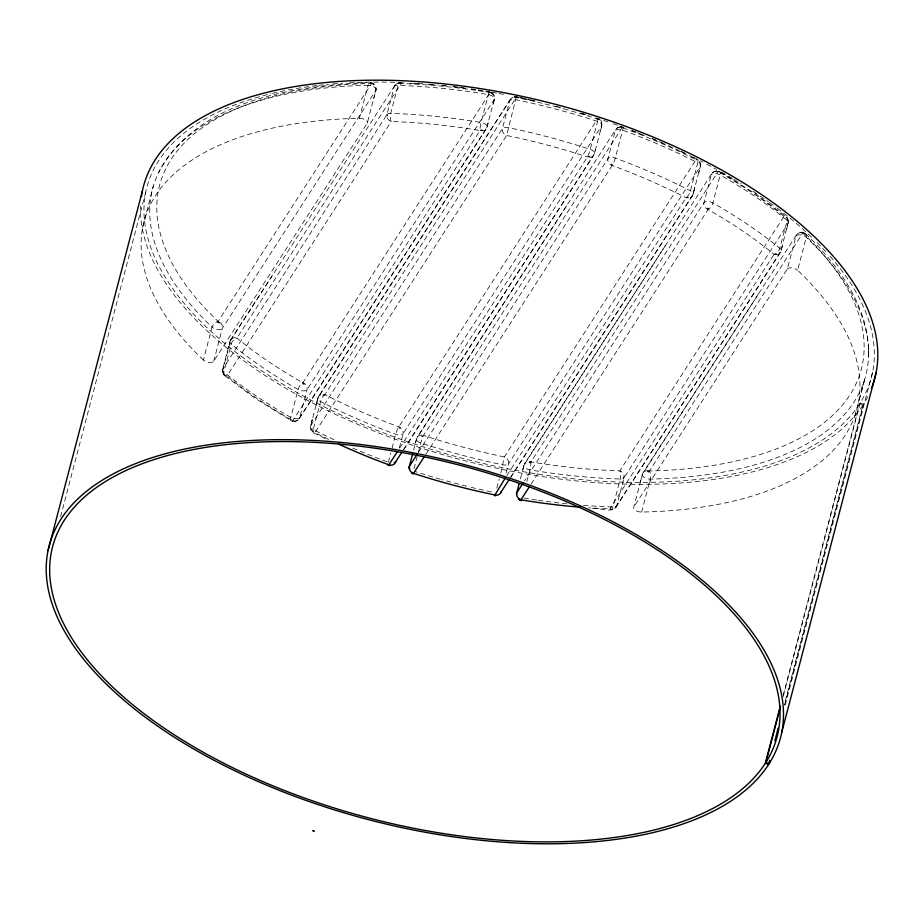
<?xml version="1.0" encoding="UTF-8"?>
<svg xmlns="http://www.w3.org/2000/svg" width="924" height="924" viewBox="0 0 924 924"><rect width="100%" height="100%" fill="white"/><g stroke="black" fill="none" stroke-linecap="round" stroke-linejoin="round"><path stroke-width="0.69" stroke-dasharray="4.62 3.46" d="M868.537 356.352C870.038 308.015 839.108 265.939 805.809 233.991M224.22 375.248L222.915 373.412L222.534 369.762L229.868 341.799M786.774 217.14L788.599 221.113L786.624 229.568M788.507 221.009L780.896 251.247L615.488 507.611M222.395 371.275L230.746 339.882M788.599 221.113L788.23 223.296L624.035 477.766L616.701 505.728C612.231 514.737 598.798 506.652 591.499 508.697M222.418 370.859L222.765 369.092L386.948 114.622L394.282 86.66A5.902 5.094 32.8 0 1 401.12 83.587A362.693 176.392 14.7 0 1 490.043 92.573L491.868 92.793M415.43 443.162L416.424 439.235M594.571 153.153L595.564 149.226M317.821 398.452L315.996 405.636L316.828 402.402M487.156 126.692L488.149 122.776M522.845 469.611L523.839 465.696M693.162 193.936L694.998 186.752L694.155 189.986M142.631 227.57L153.303 186.221M640.309 482.27L642.238 474.809M781.115 250.589L782.951 243.555M60.591 516.747L145.761 192.111M203.407 360.071A368.607 179.268 14.7 0 1 359.413 118.272L368.064 85.32A5.902 2.876 14.7 0 1 374.151 87.029A5.902 2.876 14.7 0 1 375.849 90.39L367.209 123.342L213.698 361.272A5.902 2.876 14.7 0 1 209.067 362.439A5.902 2.876 14.7 0 1 203.407 360.071L212.046 327.119A368.607 179.268 14.7 0 1 368.064 85.32A5.902 2.61 88.8 0 1 371.633 83.483L372.915 83.252C378.817 86.302 374.798 94.005 373.689 98.637M213.698 361.272L222.338 328.32L375.849 90.39A5.902 5.094 32.8 0 0 371.633 83.483L370.328 82.571L351.721 83.403C281.3 88.381 195.287 104.458 158.651 172.43M388.369 462.254L390.817 452.945M392.042 448.279L395.703 434.303A5.902 0.993 -69.8 0 1 398.833 426.865L597.458 119.023L599.283 119.242M399.376 447.759L403.049 433.783L601.674 125.93A5.902 5.094 32.8 0 0 597.458 119.023A362.693 176.392 14.7 0 0 558.685 107.507M413.594 450.15L416.655 438.496L615.8 129.418M414.044 468.618L417.094 456.976M418.318 452.31L420.767 442.989A5.902 0.624 -71.9 0 1 423.492 435.423L622.118 127.57A5.902 0.993 -69.8 0 1 622.545 127.119M496.823 488.126L499.26 478.805M500.785 472.984L504.342 456.906L696.049 159.771A362.705 176.392 14.7 0 0 636.232 132.929M506.121 473.134L508.558 463.813L700.265 166.69A5.902 5.094 32.8 0 0 696.049 159.771A5.902 2.125 -62.9 0 1 697.759 162.855A5.902 2.876 14.7 0 1 700.265 166.69L692.931 194.641L510.579 477.281M520.397 478.932L524.07 464.945L711.827 173.527M634.961 132.432A362.705 176.392 14.7 0 0 622.118 127.57A5.902 5.094 32.8 0 0 615.28 130.654L607.946 158.605L418.56 452.136M526.865 481.519L529.926 469.877A5.902 0.947 -80.5 0 0 530.907 461.873L718.133 171.679A5.902 2.472 -60.4 0 1 719.646 171.494L717.798 170.894L718.133 171.679A362.705 176.392 14.7 0 1 784.002 216.378A5.902 3.546 -50.6 0 1 787.156 220.386A5.902 2.876 14.7 0 1 788.23 223.296A5.902 5.094 32.8 0 0 784.002 216.378L619.819 470.859A5.902 2.206 -88.2 0 1 620.281 479.002L612.947 506.964A5.902 2.206 -88.2 0 1 609.863 508.801A362.705 176.392 14.7 0 1 588.75 507.784M712.693 172.522L715.8 170.928L718.133 171.679A5.902 5.094 32.8 0 0 711.295 174.763L703.961 202.714L524.532 480.815M797.377 233.876L800.484 232.282L802.482 232.247L802.817 233.033A5.902 3.869 -46.5 0 1 806.271 237.306L797.631 270.258A368.607 179.268 14.7 0 1 641.626 512.058A5.902 2.876 14.7 0 1 635.539 510.36A5.902 2.876 14.7 0 1 633.829 506.987L642.48 474.035L796.511 234.881M641.626 512.058L650.265 479.106A368.607 179.268 14.7 0 0 806.271 237.306A5.902 2.876 14.7 0 0 800.611 234.939A5.902 2.876 14.7 0 0 795.98 236.117L787.34 269.057L633.829 506.987M783.24 695.01L859.632 403.823L862.947 404.966L784.361 704.527M783.044 696.962L860.163 402.979A374.52 182.143 14.7 0 0 828.736 254.851M784.534 705.07L863.49 404.123A378.055 183.864 14.7 0 0 867.705 396.754M785.273 704.931L872.637 371.933M493.035 104.135C494.594 100.416 495.876 94.491 491.325 92.342L490.043 92.573L302.806 382.767A5.902 2.472 -60.4 0 0 298.117 389.478L290.783 417.429A5.902 2.472 -60.4 0 0 292.85 420.709L293.197 421.494L295.195 421.459L298.302 419.866M311.942 421.044L312.324 419.612C310.857 423.562 308.454 430.122 313.409 432.779M600.45 130.596C601.397 127.235 603.106 123.308 600.646 120.189M699.052 171.344L698.659 172.776C700.184 168.838 702.494 162.254 697.574 159.609M854.792 416.031L865.026 378.216L858.396 402.76M516.297 96.928L506.652 135.482L314.934 432.617A362.693 176.392 14.7 0 0 330.249 440.182M217.406 322.753L218.122 321.413A362.705 176.392 14.7 0 1 371.633 83.483L372.915 83.252M530.18 463.213L530.907 461.873A362.705 176.392 14.7 0 0 619.819 470.859A5.902 5.094 32.8 0 1 624.035 477.766A5.902 2.876 14.7 0 1 620.293 479.002A368.607 179.268 14.7 0 1 529.926 469.877A5.902 2.876 14.7 0 1 524.07 464.945A5.902 5.094 32.8 0 1 530.907 461.873L529.417 462.866M531.092 484.095L708.904 208.281M648.59 472.303L802.817 233.033L803.337 232.455L805.023 233.345M230.434 340.609L230.099 341.141A5.902 2.876 14.7 0 0 231.173 344.051L223.839 372.002A5.902 3.546 -50.6 0 0 226.981 376.01A362.693 176.392 14.7 0 0 292.85 420.709L294.017 421.529M394.814 85.435L230.099 341.141A5.902 5.094 32.8 0 1 236.937 338.068L401.12 83.587L399.457 82.86M224.936 375.837L255.521 398.556L292.33 421.286L480.087 130.515L481.566 129.533M299.168 418.861L486.394 128.667M510.291 99.388L318.584 396.512M399.653 448.105L587.502 156.965A5.902 0.624 -71.9 0 0 590.228 149.399L597.562 121.437A5.902 0.624 -71.9 0 0 598.024 119.288M403.407 449.803L594.34 153.892L601.674 125.93A5.902 2.876 14.7 0 0 597.562 121.437A368.607 179.268 14.7 0 0 515.396 99.607A5.902 2.876 14.7 0 0 509.759 100.612L318.052 397.747L310.718 425.698A5.902 5.094 32.8 0 0 314.934 432.617A5.902 2.125 -62.9 0 1 313.224 429.533A5.902 2.876 14.7 0 1 310.718 425.698L502.425 128.575L509.759 100.612A5.902 5.094 32.8 0 1 516.597 97.54A362.693 176.392 14.7 0 1 543.797 103.684M403.788 449.618L593.809 155.117M566.539 205.844L417.186 437.271M425.86 454.273L612.162 165.523A5.902 0.993 -69.8 0 0 615.292 158.085L622.626 130.134A5.902 0.993 -69.8 0 0 622.845 127.027M506.86 475.525L686.093 197.724A5.902 2.125 -62.9 0 0 690.424 190.818L697.759 162.855A368.607 179.268 14.7 0 0 622.626 130.122A5.902 2.876 14.7 0 0 615.28 130.654M510.833 477.292L692.411 195.876M665.407 245.541L524.589 463.721M758.523 293.832L643 472.811M230.63 339.917L272.072 275.756M780.364 252.471L615.58 507.715M395.68 84.419L398.625 82.848L404.227 82.894M511.157 98.371L512.878 97.147M616.678 128.413L618.56 127.108L621.783 126.784M422.014 436.405L423.492 435.423A362.705 176.392 14.7 0 0 504.342 456.906A5.902 5.094 32.8 0 1 508.558 463.813A5.902 2.876 14.7 0 1 502.933 464.83A368.607 179.268 14.7 0 1 420.767 442.989A5.902 2.876 14.7 0 1 416.655 438.496A5.902 5.094 32.8 0 1 423.492 435.423L421.459 435.966M647.828 471.945L649.318 470.963A362.705 176.392 14.7 0 0 802.817 233.033L801.662 232.224M323.1 395.437L324.89 394.663L516.585 96.951M292.85 420.709A5.902 5.094 32.8 0 0 299.688 417.636L486.925 127.443A5.902 2.876 14.7 0 0 481.069 122.511A368.607 179.268 14.7 0 0 390.702 113.386A5.902 2.876 14.7 0 0 386.948 114.622A5.902 5.094 32.8 0 0 391.175 121.529A362.693 176.392 14.7 0 1 480.087 130.515L482.12 129.972M589.535 156.422L587.502 156.965A362.693 176.392 14.7 0 0 506.641 135.482A5.902 5.094 32.8 0 1 502.425 128.575A5.902 2.876 14.7 0 1 508.061 127.558A368.607 179.268 14.7 0 1 590.228 149.399A5.902 2.876 14.7 0 1 594.34 153.892A5.902 5.094 32.8 0 1 587.502 156.965L589.789 156.895M528.875 462.416L530.907 461.873M647.285 471.506L649.318 470.963A5.902 2.61 88.8 0 1 650.265 479.106A5.902 2.876 14.7 0 1 644.178 477.408A5.902 2.876 14.7 0 1 642.48 474.035A5.902 5.094 32.8 0 1 649.318 470.963L649.341 472.487M688.253 197.343L686.093 197.724A362.705 176.392 14.7 0 0 612.162 165.523A5.902 5.094 32.8 0 1 607.946 158.605A5.902 2.876 14.7 0 1 615.292 158.085A368.607 179.268 14.7 0 1 690.424 190.818A5.902 2.876 14.7 0 1 692.931 194.641A5.902 5.094 32.8 0 1 686.093 197.724L688.403 197.724M322.742 395.045L324.89 394.663A362.693 176.392 14.7 0 0 398.833 426.865L400.45 428.297M776.31 254.135L774.058 254.331A362.705 176.392 14.7 0 0 708.177 209.621A5.902 5.094 32.8 0 1 703.961 202.714A5.902 2.876 14.7 0 1 712.866 202.91A368.607 179.268 14.7 0 1 779.821 248.337A5.902 2.876 14.7 0 1 780.896 251.247A5.902 5.094 32.8 0 1 774.058 254.331L609.863 508.801A5.902 5.094 32.8 0 0 616.701 505.728A5.902 2.876 14.7 0 1 612.947 506.964A368.607 179.268 14.7 0 1 583.356 505.336M489.096 92.458A5.902 0.947 -80.5 0 0 488.403 94.56L481.069 122.511A5.902 0.947 -80.5 0 0 480.087 130.515L482.374 130.446M623.238 477.777L624.035 477.766L623.538 476.957M776.356 254.423L774.058 254.331A5.902 3.546 -50.6 0 0 779.821 248.337L787.156 220.386A368.607 179.268 14.7 0 0 720.212 174.948A5.902 2.876 14.7 0 0 711.295 174.763M409.771 83.183L422.256 83.83M427.835 84.303L436.186 84.996M441.753 85.47L447.355 86.036M452.991 86.706L460.037 87.526M461.457 87.699L465.684 88.196M373.469 83.703L371.633 83.483L218.122 321.413A5.902 3.869 -46.5 0 0 212.046 327.119A5.902 2.876 14.7 0 0 217.706 329.487A5.902 2.876 14.7 0 0 222.338 328.32A5.902 5.094 32.8 0 0 218.122 321.413L218.26 322.961M471.332 88.993L476.98 89.836M478.389 90.044L481.219 90.471M486.879 91.314L489.697 91.742M516.481 96.743L519.23 97.355M520.605 97.667L528.84 99.503M530.214 99.804L534.338 100.728M802.482 232.247L803.337 232.455M292.33 421.286L293.197 421.494M371.402 82.71L372.153 82.906M399.122 83.021L401.12 83.587A5.902 2.206 -88.2 0 0 398.036 85.424A5.902 2.876 14.7 0 0 394.282 86.66M580.515 112.994L587.237 115.073M514.691 96.916L516.597 97.54L515.199 96.754M860.163 402.979L863.49 404.123M620.293 126.911L622.118 127.57L620.963 126.761M716.319 171.021L718.133 171.679M801.004 232.374L802.817 233.033A5.902 5.094 32.8 0 0 795.98 236.117M631.797 130.48L635.631 131.959M642.03 134.43L644.548 135.482M652.101 138.635L658.396 141.268M660.914 142.319L679.29 150.658M680.572 151.293L684.43 153.176M689.57 155.682L697.274 159.448M313.71 432.94L327.847 439.847M720.836 172.199L755.474 193.844L786.058 216.551M598.74 118.792L599.618 119.358M490.043 92.573A5.902 5.094 32.8 0 1 494.259 99.48L307.022 389.674A5.902 2.876 14.7 0 1 298.117 389.478A368.607 179.268 14.7 0 1 231.173 344.051A5.902 3.546 -50.6 0 1 236.937 338.068A362.693 176.392 14.7 0 0 302.806 382.767L304.423 384.188M219.739 322.834L218.122 321.413L219.08 322.984M387.456 115.431L386.948 114.622L387.144 116.158M707.218 208.05L708.177 209.621A5.902 2.472 -60.4 0 0 712.866 202.91L720.2 174.959A5.902 2.472 -60.4 0 0 720.143 171.933M611.203 163.941L612.162 165.523L612.023 163.975M399.792 428.447L398.833 426.865A5.902 5.094 32.8 0 1 403.049 433.783A5.902 2.876 14.7 0 1 395.703 434.303A368.607 179.268 14.7 0 1 320.559 401.57A5.902 2.876 14.7 0 1 318.052 397.747A5.902 5.094 32.8 0 1 324.89 394.663A5.902 2.125 -62.9 0 0 320.559 401.57L313.224 429.533A368.607 179.268 14.7 0 0 334.892 440.101M302.945 384.315L302.806 382.767L303.765 384.338M708.038 208.073L708.177 209.621M868.502 348.798L868.641 352.714M566.943 503.846A368.607 179.268 14.7 0 1 537.907 500.231M536.521 500.034A368.607 179.268 14.7 0 1 522.591 497.828M491.441 491.914A368.607 179.268 14.7 0 1 467.948 486.544M466.574 486.197A368.607 179.268 14.7 0 1 441.868 479.637M440.505 479.244A368.607 179.268 14.7 0 1 414.772 471.39M545.16 104.019A362.693 176.392 14.7 0 1 557.334 107.149M387.052 461.781A368.607 179.268 14.7 0 1 351.039 447.355M480.087 130.515A5.902 5.094 32.8 0 0 486.925 127.443L494.259 99.48A5.902 2.876 14.7 0 0 488.403 94.56A368.607 179.268 14.7 0 0 398.036 85.424L390.702 113.386A5.902 2.206 -88.2 0 0 391.175 121.529L226.981 376.01A5.902 5.094 32.8 0 1 222.765 369.092A5.902 2.876 14.7 0 0 223.839 372.002A368.607 179.268 14.7 0 0 290.783 417.429A5.902 2.876 14.7 0 0 299.688 417.636L307.022 389.674A5.902 5.094 32.8 0 0 302.806 382.767M787.34 269.057A5.902 2.876 14.7 0 1 791.972 267.891A5.902 2.876 14.7 0 1 797.631 270.258M359.413 118.272A5.902 2.876 14.7 0 1 365.5 119.981A5.902 2.876 14.7 0 1 367.209 123.342M862.947 404.966A378.055 183.864 14.7 0 1 453.476 457.68A378.055 183.864 14.7 0 1 140.564 206.156M859.632 403.823A374.52 182.143 14.7 0 1 311.226 400.231A374.52 182.143 14.7 0 1 271.102 93.694M272.453 93.37A374.52 182.143 14.7 0 1 317.244 85.516M318.641 85.355A374.52 182.143 14.7 0 1 328.54 84.315M332.836 83.934A374.52 182.143 14.7 0 1 342.55 83.206M349.595 82.79A374.52 182.143 14.7 0 1 404.77 82.686M414.391 83.195A374.52 182.143 14.7 0 1 422.707 83.737M429.672 84.28A374.52 182.143 14.7 0 1 438.057 85.031M442.192 85.435A374.52 182.143 14.7 0 1 446.35 85.874M453.291 86.66A374.52 182.143 14.7 0 1 457.461 87.168M458.858 87.341A374.52 182.143 14.7 0 1 465.835 88.254M471.425 89.039A374.52 182.143 14.7 0 1 474.22 89.443M478.343 90.067A374.52 182.143 14.7 0 1 483.829 90.933M485.216 91.153A374.52 182.143 14.7 0 1 490.713 92.077M492.099 92.308A374.52 182.143 14.7 0 1 497.609 93.289M498.983 93.543A374.52 182.143 14.7 0 1 504.504 94.571M514.194 96.477A374.52 182.143 14.7 0 1 518.387 97.355M519.785 97.644A374.52 182.143 14.7 0 1 523.977 98.545M525.375 98.856A374.52 182.143 14.7 0 1 535.146 101.062M555.682 106.168A374.52 182.143 14.7 0 1 563.755 108.327M581.15 113.329A374.52 182.143 14.7 0 1 589.177 115.777M595.841 117.891A374.52 182.143 14.7 0 1 610.383 122.742M613.12 123.689A374.52 182.143 14.7 0 1 624.023 127.593M632.12 130.619A374.52 182.143 14.7 0 1 636.151 132.155M637.491 132.675A374.52 182.143 14.7 0 1 641.487 134.246M651.963 138.484A374.52 182.143 14.7 0 1 662.312 142.874M681.554 151.571A374.52 182.143 14.7 0 1 686.659 154.008M693 157.103A374.52 182.143 14.7 0 1 702.968 162.139M706.745 164.114A374.52 182.143 14.7 0 1 716.678 169.462M721.575 172.187A374.52 182.143 14.7 0 1 732.351 178.413M733.61 179.152A374.52 182.143 14.7 0 1 741.06 183.668M753.129 191.349A374.52 182.143 14.7 0 1 757.819 194.467M760.14 196.038A374.52 182.143 14.7 0 1 768.225 201.675M769.357 202.483A374.52 182.143 14.7 0 1 776.079 207.392M777.176 208.212A374.52 182.143 14.7 0 1 813.039 238.554M817.163 242.608A374.52 182.143 14.7 0 1 827.812 253.823"/><path stroke-width="1.39" d="M48.013 550.727L142.319 191.256M312.993 830.699L314.114 831.011M412.682 453.638L409.32 466.458A5.902 2.876 14.7 0 0 409.84 468.849M519.173 483.587L516.735 492.908A5.902 2.876 14.7 0 0 516.701 494.49M769.911 760.81L769.184 763.594L765.857 762.45A374.52 182.143 14.7 0 0 327.235 443.127A374.52 182.143 14.7 0 0 151.178 718.999A374.52 182.143 14.7 0 0 765.326 763.282L780.318 706.155M765.857 762.45L780.48 706.721M769.184 763.594A378.055 183.864 14.7 0 0 326.403 441.245A378.055 183.864 14.7 0 0 148.683 719.727A378.055 183.864 14.7 0 0 768.641 764.437L769.738 760.256M774.855 740.748L778.147 728.204M781.773 732.247L876.079 372.788M494.952 494.894L494.513 495.645L505.301 477.939M397.343 451.686L388.877 464.818L389.212 465.604M394.109 462.751A5.902 2.876 14.7 0 0 395.715 461.734L401.871 452.194M417.013 454.527L409.32 466.458A5.902 5.094 32.8 0 0 413.536 473.365A362.705 176.392 14.7 0 0 494.386 494.848L495.795 495.634M424.312 456.664L413.536 473.365A5.902 0.624 -71.9 0 1 412.913 473.723M500.623 492.353A5.902 2.876 14.7 0 0 501.224 491.776L509.02 479.695M522.972 483.24L516.735 492.908A5.902 5.094 32.8 0 0 520.951 499.815A5.902 0.947 -80.5 0 0 521.563 500.485M519.669 500.046L520.951 499.815L529.533 486.521M411.7 473.146L413.536 473.365L411.446 472.672M519.115 499.595L520.951 499.815A362.705 176.392 14.7 0 0 580.734 507.207M518.861 499.133L520.951 499.815M765.326 763.282L768.641 764.437M313.074 830.826L313.964 831.138M390.032 465.627L388.877 464.818A5.902 0.993 -69.8 0 1 387.953 464.426M495.16 495.68L494.386 494.848A5.902 5.094 32.8 0 0 501.224 491.776M338.669 444.132A362.693 176.392 14.7 0 0 388.877 464.818A5.902 5.094 32.8 0 0 395.715 461.734M141.407 196.604A378.055 183.864 14.7 0 1 555.451 104.32A378.055 183.864 14.7 0 1 871.713 387.826"/></g></svg>
